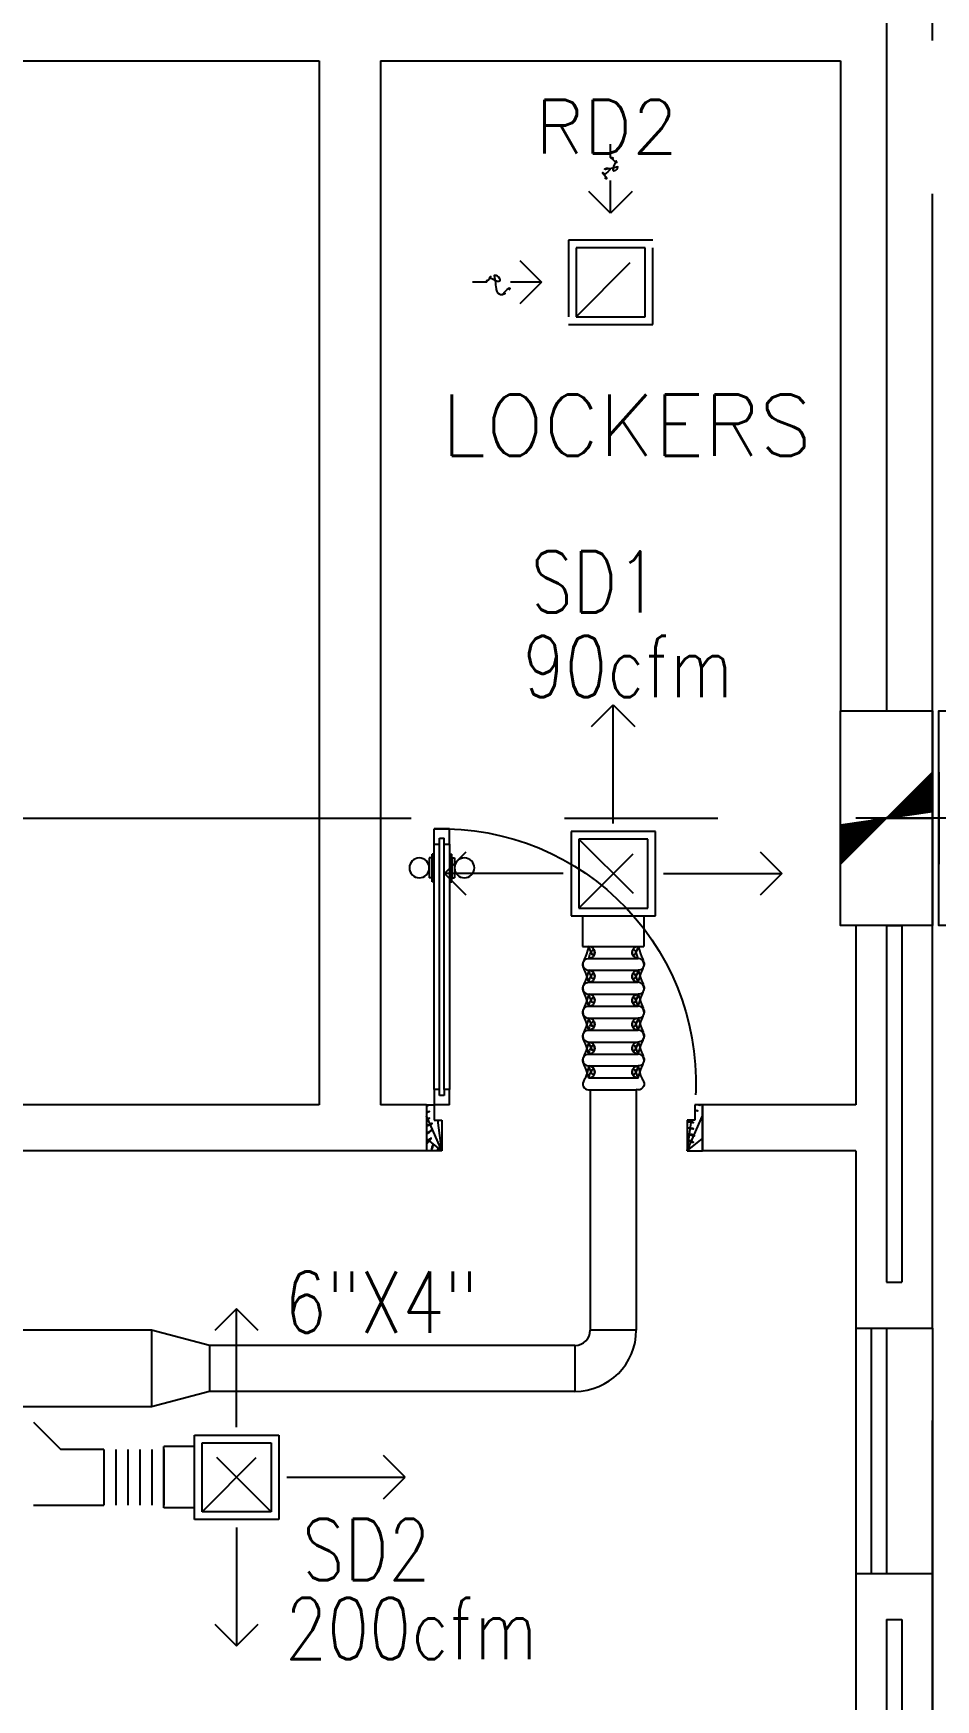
# Model space of a CAD drawing. Extents: x 417866029 to 417866302, y 43498045 to 43498122.
# Drawn here: x 417866050.47 to 417866053.41, y 43498070.1 to 43498075.53 of the extents above; entities that cross this region are included whole.
import ezdxf
from ezdxf.enums import TextEntityAlignment as Align

# ---------------------------------------------------------------- set-up
doc = ezdxf.new("R2010")
doc.units = 0
doc.header["$MEASUREMENT"] = 0
doc.linetypes.add('CENTERX2', pattern=[4, 2.5, -0.5, 0.5, -0.5])
doc.linetypes.add('HIDDEN', pattern=[0.375, 0.25, -0.125])
for name, color, linetype in [('AXES', 11, 'CENTERX2'), ('COL', 7, 'CONTINUOUS'), ('DOOR', 9, 'CONTINUOUS'), ('DUCT', 6, 'CONTINUOUS'), ('HAT', 11, 'CONTINUOUS'), ('INSUL', 9, 'CONTINUOUS'), ('M-AC-FLEX', 7, 'CONTINUOUS'), ('M-EGU.', 2, 'CONTINUOUS'), ('M-TEXT', 2, 'CONTINUOUS'), ('RM-NAME', 9, 'CONTINUOUS'), ('WALL', 9, 'CONTINUOUS'), ('WIN', 9, 'CONTINUOUS')]:
    doc.layers.add(name, color=color, linetype=linetype)
doc.styles.add('ROMANS', font='ROMANS.shx', dxfattribs={"width": 0.6})

# ---------------------------------------------------------------- blocks, each defined once
blk = doc.blocks.new('DOOR90')
at = {"layer": 'DOOR', "color": 7, "linetype": 'ByBlock'}
for p, q in [((-150, 0), (0, 0)), ((-150, 0), (-150, -25)), ((0, -50), (-113.7099299924448, 0)), ((0, -50), (-40.1457343158545, 0)), ((0, -50), (0, 0)), ((-1000, -25), (-1050, -25)), ((-1050, -75), (-1050, -25)), ((-1050, -25), (-1050, -75)), ((-1000, -41.9999999999709), (-1020, -41.9999999999709)), ((-1020, -42), (-1020, -58)), ((-1000, -25), (-1000, -41.9999999999709)), ((-877.6424572214019, -17.79999999995925), (-967.6424572214019, -17.79999999995925)), ((-967.6424572214019, -25), (-967.6424572214019, -17.79999999995925)), ((-955.0424572214251, -8.799999999959255), (-890.2424572213786, -8.799999999959255)), ((-955.0424572214251, -17.79999999995925), (-955.0424572214251, -8.799999999959255)), ((-955.0424572214251, -17.79999999995925), (-890.2424572213786, -17.79999999995925)), ((-890.2424572213786, -17.79999999995925), (-890.2424572213786, -8.799999999959255)), ((-877.6424572214019, -25), (-877.6424572214019, -17.79999999995925)), ((-200, -25), (-150, -25)), ((-200, -42), (-200, -25)), ((-180, -42), (-200, -42)), ((-180, -58), (-180, -42)), ((-150, -25), (-100, -25)), ((-150, -75), (-150, -25)), ((-100, -25), (-100, -50)), ((0, -50), (-100, -36.64271395650576)), ((-100, -50), (0, -50)), ((-1000, -75), (-1050, -74.99999999947613)), ((-1000, -58), (-1020, -58)), ((-1000, -58), (-1000, -75)), ((-967.6424572214019, -75), (-967.6424572214019, -82.20000000004075)), ((-877.6424572214019, -82.20000000004075), (-967.6424572214019, -82.20000000004075)), ((-955.0424572214251, -82.20000000004075), (-890.2424572213786, -82.20000000004075)), ((-955.0424572214251, -82.20000000004075), (-955.0424572214251, -91.20000000004075)), ((-955.0424572214251, -91.20000000004075), (-890.2424572213786, -91.20000000004075)), ((-890.2424572213786, -82.20000000004075), (-890.2424572213786, -91.20000000004075)), ((-877.6424572214019, -75), (-877.6424572214019, -82.20000000004075)), ((-200, -58), (-180, -58)), ((-200, -75), (-200, -58)), ((-150, -75), (-200, -75)), ((0, -850), (-113.7099299924448, -900)), ((-100, -875), (-100, -850)), ((0, -850), (-100, -863.3572860434942)), ((-100, -850), (0, -850)), ((0, -850), (-40.1457343158545, -900)), ((0, -850), (0, -900)), ((-150, -875), (-100, -875)), ((-150, -900), (-150, -875)), ((-150, -900), (0, -900)), ((0, -900), (-150, -900))]:
    blk.add_line(p, q, dxfattribs=at)
at = {"layer": 'DOOR', "linetype": 'ByBlock'}
for p, q in [((-200, -25), (-1000, -25)), ((-200, -42), (-1000, -41.9999999999709)), ((-200, -58), (-1000, -58)), ((-1000, -75), (-200, -75))]:
    blk.add_line(p, q, dxfattribs=at)
at = {"layer": 'DOOR', "color": 7, "linetype": 'ByBlock'}
for centre in [(-922.6424572214019, 23.53094421501737), (-922.6424572214019, -123.5309442149592)]:
    blk.add_circle(centre, 32.39999999998526, dxfattribs=at)
for centre, radius, start, end in [((0, -50), 154.4019578127773, 161.1052885482714, 166.2857707768669), ((0, -50), 94.40195781277725, 148.0181880328085, 180), ((0, -50), 134.4019578127773, 158.159849394549, 169.2800236450682), ((0, -50), 114.4019578127773, 154.0838418822192, 167.37742587102), ((0, -50), 74.40195781277725, 137.7764264185456, 180), ((0, -50), 54.40195781277725, 113.2073828924446, 180), ((0, -50), 34.40195781277725, 90, 180), ((0, -50), 14.40195781277725, 90, 180), ((0, -850), 94.40195781277725, 180, 211.9818119671915), ((0, -850), 74.40195781277725, 180, 222.2235735814543), ((0, -850), 54.40195781277725, 180, 246.7926171075554), ((0, -850), 34.40195781277725, 180, 270), ((0, -850), 14.40195781277725, 180, 270), ((0, -850), 154.4019578127773, 193.7142292231331, 198.8947114517286), ((0, -850), 134.4019578127773, 190.7199763549318, 201.840150605451)]:
    blk.add_arc(centre, radius, start, end, dxfattribs=at)
at = {"layer": 'DOOR', "linetype": 'HIDDEN', "ltscale": 0.5}
blk.add_arc((-222.2222222220153, -49.99999999976717), 828.155208510499, 178.270116378131, 275.0030377036063, dxfattribs=at)
blk = doc.blocks.new('RM1')
at = {"layer": 'RM-NAME', "style": 'ROMANS'}
for tag, p in [('ROOMNAME1', (0, 323.8095238059759)), ('ROOMNAME2', (0, 0))]:
    blk.add_attdef(tag, text='', height=200, dxfattribs=at).set_placement(p, align=Align.MIDDLE)
blk = doc.blocks.new('C11')
at = {"layer": 'HAT'}
h = blk.add_hatch(dxfattribs=at)
h.set_pattern_fill('ANSI31', color=256, scale=300, style=0)
h.set_pattern_definition([(45, (-248556.1822811713, -75061.0053373936), (-26.51650429449553, 26.51650429449553), [])])
h.paths.add_polyline_path([(300.0000000000291, 700), (-2.91038304567337e-11, 700), (0, 349.9999999998981), (300.0000000000291, 349.9999999998981)])
h.paths.add_polyline_path([(300, 349.9999999998981), (-2.91038304567337e-11, 349.9999999998981), (-2.91038304567337e-11, 0), (300.0000000000291, 0)])
at = {"layer": 'COL'}
blk.add_lwpolyline([(300.0000000000291, 700), (299.9999999999709, 0), (0, 0), (0, 700)], close=True, dxfattribs=at)
blk = doc.blocks.new('C11D')
at = {"layer": 'COL', "linetype": 'ByBlock'}
for p in [(-320.0000000003783, 0), (0, 0)]:
    blk.add_blockref('C11', p, dxfattribs=at)

msp = doc.modelspace()

# ---------------------------------------------------------------- linework, layer by layer
at = {"layer": 'AXES'}
for p, q in [((417866053.4034642, 43498044.50641705), (417866053.4034642, 43498121.42705345)), ((417866037.2034642, 43498072.97071069), (417866053.4034642, 43498072.97071069)), ((417866103.1626107, 43498072.97071069), (417866053.1534642, 43498072.97071069))]:
    msp.add_line(p, q, dxfattribs=at)
at = {"layer": 'DUCT', "linetype": 'Continuous', "ltscale": 0.3}
for p, q in [((417866052.2874072, 43498072.08431224), (417866052.2874072, 43498071.30100289)), ((417866052.2874072, 43498072.08431224), (417866052.4374073, 43498072.08431224)), ((417866052.4374073, 43498072.08431224), (417866052.4374071, 43498071.30100289)), ((417866050.8562714, 43498071.30100289), (417866050.8562714, 43498071.05100289)), ((417866051.0455672, 43498071.25100289), (417866050.8562714, 43498071.30100289)), ((417866051.0455672, 43498071.25100289), (417866051.0455672, 43498071.10100289)), ((417866052.2374071, 43498071.25100289), (417866052.2374071, 43498071.10100289)), ((417866051.0455672, 43498071.10100289), (417866050.8562714, 43498071.05100289))]:
    msp.add_line(p, q, dxfattribs=at)
at = {"layer": 'DUCT', "linetype": 'Continuous'}
for p, q in [((417866050.8562714, 43498071.30100289), (417866048.064752, 43498071.30100289)), ((417866052.4374071, 43498071.30100289), (417866052.2874072, 43498071.30100289)), ((417866052.2374071, 43498071.25100289), (417866051.0455672, 43498071.25100289)), ((417866052.2374071, 43498071.10100289), (417866051.0455672, 43498071.10100289)), ((417866050.8562714, 43498071.05100289), (417866048.064752, 43498071.05100289))]:
    msp.add_line(p, q, dxfattribs=at)
at = {"layer": 'DUCT'}
for p, q in [((417866050.4719945, 43498071.00046357), (417866050.5612523, 43498070.91120581)), ((417866050.7015934, 43498070.91120582), (417866050.5612523, 43498070.91120581)), ((417866050.7015934, 43498070.91120582), (417866050.7015933, 43498070.73026013)), ((417866050.4719945, 43498070.73026013), (417866050.7015933, 43498070.73026013))]:
    msp.add_line(p, q, dxfattribs=at)
at = {"layer": 'DUCT', "linetype": 'Continuous'}
msp.add_arc((417866052.2374071, 43498071.30100289), 0.05, 270, 0, dxfattribs=at)
at = {"layer": 'DUCT', "linetype": 'Continuous', "ltscale": 0.3}
msp.add_arc((417866052.2374071, 43498071.30100289), 0.2, 270, 0, dxfattribs=at)
at = {"layer": 'INSUL'}
for p, q in [((417866053.2534642, 43498072.61771069), (417866053.2534642, 43498071.45712866)), ((417866053.2564642, 43498072.62071069), (417866053.3004642, 43498072.62071069)), ((417866053.3034642, 43498072.61771069), (417866053.3034642, 43498071.45712866)), ((417866053.2534642, 43498071.45712866), (417866053.3034642, 43498071.45712866)), ((417866053.2534642, 43498070.35712866), (417866053.2534642, 43498068.69826934)), ((417866053.2534642, 43498070.35712866), (417866053.3034642, 43498070.35712866)), ((417866053.3034642, 43498070.35712866), (417866053.3034642, 43498068.69826934))]:
    msp.add_line(p, q, dxfattribs=at)
for centre, start, end in [((417866053.2564642, 43498072.61771069), 90, 180), ((417866053.3004642, 43498072.61771069), 0, 90)]:
    msp.add_arc(centre, 0.003, start, end, dxfattribs=at)
at = {"layer": 'M-AC-FLEX', "color": 11}
for p, q in [((417866052.2824185, 43498072.51331232), (417866052.4434125, 43498072.51331232)), ((417866052.2824185, 43498072.47431234), (417866052.4434125, 43498072.47431234)), ((417866052.2824185, 43498072.43531231), (417866052.4434125, 43498072.43531231)), ((417866052.2824185, 43498072.39631233), (417866052.4434125, 43498072.39631233)), ((417866052.2824185, 43498072.3573123), (417866052.4434125, 43498072.3573123)), ((417866052.2824185, 43498072.31831226), (417866052.4434125, 43498072.31831226)), ((417866052.2824185, 43498072.27931223), (417866052.4434125, 43498072.27931223)), ((417866052.2824185, 43498072.24031226), (417866052.4434125, 43498072.24031226)), ((417866052.2824185, 43498072.20131222), (417866052.4434125, 43498072.20131222)), ((417866052.2824185, 43498072.16231225), (417866052.4434125, 43498072.16231225)), ((417866052.2824185, 43498072.12331221), (417866052.4434125, 43498072.12331221)), ((417866050.7405934, 43498070.91125403), (417866050.7405934, 43498070.73026013)), ((417866050.7795933, 43498070.91125403), (417866050.7795933, 43498070.73026013)), ((417866050.8185934, 43498070.91125403), (417866050.8185934, 43498070.73026013)), ((417866050.8575934, 43498070.91125403), (417866050.8575934, 43498070.73026013)), ((417866050.8965935, 43498070.91125403), (417866050.8965935, 43498070.73026013))]:
    msp.add_line(p, q, dxfattribs=at)
at = {"layer": 'M-AC-FLEX'}
for points in [[(417866052.2824185, 43498072.55231235, -1), (417866052.2824185, 43498072.51331232, 0.9999999999999997), (417866052.2824185, 43498072.47431234)], [(417866052.2824185, 43498072.51331232, 1), (417866052.2824185, 43498072.55231235, -0.0006181117931377041), (417866052.2823704, 43498072.55231241, -0.0006181117931377041)], [(417866052.4434125, 43498072.55231235, 1), (417866052.4434125, 43498072.51331232, -0.9999999999999997), (417866052.4434125, 43498072.47431234)], [(417866052.4434125, 43498072.51331232, -0.9987644792377781), (417866052.4433643, 43498072.55231229, -0.9987644792377781)], [(417866052.2824185, 43498072.43531231, 1), (417866052.2824185, 43498072.47431234, -0.9999999999999997), (417866052.2824185, 43498072.51331232)], [(417866052.2824185, 43498072.47431234, -1), (417866052.2824185, 43498072.43531231, 0.9999999999999997), (417866052.2824185, 43498072.39631233)], [(417866052.4434125, 43498072.43531231, -1), (417866052.4434125, 43498072.47431234, 0.9999999999999997), (417866052.4434125, 43498072.51331232)], [(417866052.4434125, 43498072.47431234, 1), (417866052.4434125, 43498072.43531231, -0.9999999999999997), (417866052.4434125, 43498072.39631233)], [(417866052.2824185, 43498072.3573123, 1), (417866052.2824185, 43498072.39631233, -0.9999999999999997), (417866052.2824185, 43498072.43531231)], [(417866052.4434125, 43498072.3573123, -1), (417866052.4434125, 43498072.39631233, 0.9999999999999997), (417866052.4434125, 43498072.43531231)], [(417866052.2824185, 43498072.39631233, -1), (417866052.2824185, 43498072.3573123, 0.9999999999999997), (417866052.2824185, 43498072.31831232, -0.0006182092030021329), (417866052.2824668, 43498072.31831226, -0.0006182092030021329)], [(417866052.4434125, 43498072.39631233, 1), (417866052.4434125, 43498072.3573123, -0.9999999999999997), (417866052.4434125, 43498072.31831232)], [(417866052.2824185, 43498072.27931223, 1), (417866052.2824185, 43498072.31831226, -0.9999999999999997), (417866052.2824185, 43498072.35731224, 0.0006182092030021329), (417866052.2824668, 43498072.3573123, 0.0006182092030021329)], [(417866052.2824185, 43498072.31831226, -1), (417866052.2824185, 43498072.27931223, 0.9999999999999997), (417866052.2824185, 43498072.24031226)], [(417866052.4434125, 43498072.27931223, -1), (417866052.4434125, 43498072.31831226, 0.9999999999999997), (417866052.4434125, 43498072.35731224)], [(417866052.4434125, 43498072.31831226, 1), (417866052.4434125, 43498072.27931223, -0.9999999999999997), (417866052.4434125, 43498072.24031226)], [(417866052.2824185, 43498072.20131222, 1), (417866052.2824185, 43498072.24031226, -0.9999999999999997), (417866052.2824185, 43498072.27931223)], [(417866052.4434125, 43498072.20131222, -1), (417866052.4434125, 43498072.24031226, 0.9999999999999997), (417866052.4434125, 43498072.27931223)], [(417866052.2824185, 43498072.24031226, -1), (417866052.2824185, 43498072.20131222, 0.9999999999999997), (417866052.2824185, 43498072.16231225)], [(417866052.2824185, 43498072.12331221, 1), (417866052.2824185, 43498072.16231225, -0.9999999999999997), (417866052.2824185, 43498072.20131222)], [(417866052.4434125, 43498072.24031226, 1), (417866052.4434125, 43498072.20131222, -0.9999999999999997), (417866052.4434125, 43498072.16231225)], [(417866052.4434125, 43498072.12331221, -1), (417866052.4434125, 43498072.16231225, 0.9999999999999997), (417866052.4434125, 43498072.20131222)], [(417866052.2824185, 43498072.16231225, -1), (417866052.2824185, 43498072.12331221, 1.138502612329014), (417866052.2874072, 43498072.08496115)], [(417866052.4434125, 43498072.16231225, 1), (417866052.4434125, 43498072.12331221, -1.170193474875538), (417866052.4374073, 43498072.08525997)], [(417866050.8185934, 43498070.91125403, -1), (417866050.7795933, 43498070.91125403, 0.9999999999999997), (417866050.7405934, 43498070.91125403, -0.9999999999999997), (417866050.7015933, 43498070.91125403, 0.008878467351939884), (417866050.7015934, 43498070.91193447, 0.008878467351939884)], [(417866050.7795933, 43498070.91125403, 1), (417866050.8185934, 43498070.91125403, -0.9999999999999997), (417866050.8575934, 43498070.91125403)], [(417866050.8575934, 43498070.91125403, 1), (417866050.8185934, 43498070.91125403)], [(417866050.8965935, 43498070.91125403, -1), (417866050.8575934, 43498070.91125403, 0.9999999999999997), (417866050.8185934, 43498070.91125403)], [(417866050.8185934, 43498070.91125403, -1), (417866050.8575934, 43498070.91125403)], [(417866050.8185934, 43498070.73026013, 1), (417866050.7795933, 43498070.73026013, -0.9999999999999997), (417866050.7405934, 43498070.73026013, 1), (417866050.7015933, 43498070.73026013, -0.008922222052395975), (417866050.7015933, 43498070.72957635, -0.008922222052395975)], [(417866050.7795933, 43498070.73026013, -1), (417866050.8185934, 43498070.73026013, 0.9999999999999997), (417866050.8575934, 43498070.73026013)], [(417866050.8965935, 43498070.73026013, 1), (417866050.8575934, 43498070.73026013, -0.9999999999999997), (417866050.8185934, 43498070.73026013)], [(417866050.8575933, 43498070.73021192, -1.000000764127005), (417866050.8185934, 43498070.73026013)], [(417866050.8185935, 43498070.73021192, 1.000000764127005), (417866050.8575934, 43498070.73026013)]]:
    msp.add_lwpolyline(points, format="xyb", dxfattribs=at)
at = {"layer": 'M-EGU.'}
for p, q in [((417866052.3534642, 43498075.12524777), (417866052.3534642, 43498075.16824596)), ((417866052.3534642, 43498074.94324595), (417866052.3534642, 43498075.05010284)), ((417866052.3534642, 43498074.94324595), (417866052.2827535, 43498075.01395664)), ((417866052.4241749, 43498075.01395664), (417866052.3534642, 43498074.94324595)), ((417866052.4659642, 43498074.83074596), (417866052.2409642, 43498074.83074596)), ((417866052.2409642, 43498074.83074596), (417866052.2409642, 43498074.60574596)), ((417866052.4659642, 43498074.60574596), (417866052.4659642, 43498074.83074596)), ((417866052.0577535, 43498074.78895663), (417866052.1284642, 43498074.71824595)), ((417866051.9477828, 43498074.71824595), (417866051.9034642, 43498074.71824595)), ((417866052.1284642, 43498074.71824595), (417866052.0274017, 43498074.71824595)), ((417866052.1284642, 43498074.71824595), (417866052.0577535, 43498074.64753528)), ((417866052.2409642, 43498074.60574596), (417866052.4659642, 43498074.60574596)), ((417866052.2916965, 43498073.26910173), (417866052.3624071, 43498073.33981241)), ((417866052.3624071, 43498072.95363005), (417866052.3624071, 43498073.33981241)), ((417866052.3624071, 43498073.33981241), (417866052.4331178, 43498073.26910173)), ((417866052.2249072, 43498072.92731241), (417866052.2249072, 43498072.65231241)), ((417866052.4999071, 43498072.92731241), (417866052.2249072, 43498072.92731241)), ((417866052.4999071, 43498072.65231241), (417866052.4999071, 43498072.92731241)), ((417866051.8124071, 43498072.78981241), (417866051.8831179, 43498072.86052309)), ((417866052.8416964, 43498072.86052309), (417866052.9124072, 43498072.78981241)), ((417866052.1985895, 43498072.78981241), (417866051.8124071, 43498072.78981241)), ((417866051.8831179, 43498072.71910173), (417866051.8124071, 43498072.78981241)), ((417866052.5262248, 43498072.78981241), (417866052.9124072, 43498072.78981241)), ((417866052.9124072, 43498072.78981241), (417866052.8416964, 43498072.71910173)), ((417866052.2249072, 43498072.65231241), (417866052.4999071, 43498072.65231241)), ((417866052.2624071, 43498072.65231241), (417866052.2624071, 43498072.55231241)), ((417866052.4624072, 43498072.65231241), (417866052.4624072, 43498072.55231241)), ((417866052.2624071, 43498072.55231241), (417866052.4624072, 43498072.55231241)), ((417866051.1340934, 43498071.37075708), (417866051.0633827, 43498071.30004641)), ((417866051.1340934, 43498070.98457472), (417866051.1340934, 43498071.37075708)), ((417866051.2048041, 43498071.30004641), (417866051.1340934, 43498071.37075708)), ((417866050.9965934, 43498070.95825709), (417866051.2715935, 43498070.95825709)), ((417866050.9965934, 43498070.68325708), (417866050.9965934, 43498070.95825709)), ((417866051.2715935, 43498070.95825709), (417866051.2715935, 43498070.68325708)), ((417866050.9965934, 43498070.92075709), (417866050.8965935, 43498070.92075709)), ((417866050.8965935, 43498070.72075708), (417866050.8965935, 43498070.92075709)), ((417866051.6840934, 43498070.82075708), (417866051.6133828, 43498070.89146776)), ((417866051.297911, 43498070.82075708), (417866051.6840934, 43498070.82075708)), ((417866051.6133828, 43498070.7500464), (417866051.6840934, 43498070.82075708)), ((417866050.9965934, 43498070.72075708), (417866050.8965935, 43498070.72075708)), ((417866051.2715935, 43498070.68325708), (417866050.9965934, 43498070.68325708)), ((417866051.1340934, 43498070.65693945), (417866051.1340934, 43498070.27075709)), ((417866051.0633827, 43498070.34146776), (417866051.1340934, 43498070.27075709)), ((417866051.1340934, 43498070.27075709), (417866051.2048041, 43498070.34146776))]:
    msp.add_line(p, q, dxfattribs=at)
at = {"layer": 'M-EGU.', "linetype": 'HIDDEN'}
for p, q in [((417866052.4909642, 43498074.85574596), (417866052.2159642, 43498074.85574596)), ((417866052.2159642, 43498074.85574596), (417866052.2159642, 43498074.58074596)), ((417866052.2409642, 43498074.60574596), (417866052.4659642, 43498074.83074596)), ((417866052.4909642, 43498074.58074596), (417866052.4909642, 43498074.85574596)), ((417866052.2159642, 43498074.58074596), (417866052.4909642, 43498074.58074596)), ((417866052.4749072, 43498072.90231241), (417866052.2499071, 43498072.90231241)), ((417866052.2499071, 43498072.90231241), (417866052.4749072, 43498072.67731241)), ((417866052.2499071, 43498072.67731241), (417866052.4749072, 43498072.90231241)), ((417866052.2499071, 43498072.90231241), (417866052.2499071, 43498072.67731241)), ((417866052.4749072, 43498072.67731241), (417866052.4749072, 43498072.90231241)), ((417866052.2499071, 43498072.67731241), (417866052.4749072, 43498072.67731241)), ((417866051.0215935, 43498070.70825709), (417866051.0215935, 43498070.93325708)), ((417866051.2465934, 43498070.70825709), (417866051.0215935, 43498070.93325708)), ((417866051.0215935, 43498070.70825709), (417866051.2465934, 43498070.93325708)), ((417866051.0215935, 43498070.93325708), (417866051.2465934, 43498070.93325708)), ((417866051.2465934, 43498070.93325708), (417866051.2465934, 43498070.70825709)), ((417866051.2465934, 43498070.70825709), (417866051.0215935, 43498070.70825709))]:
    msp.add_line(p, q, dxfattribs=at)
at = {"layer": 'M-EGU.'}
for points in [[(417866052.3534642, 43498075.12524777, -0.1878616880635112), (417866052.3719013, 43498075.11388281, -0.2026446714702415), (417866052.3768403, 43498075.09430574, -0.6169147816705048), (417866052.3517801, 43498075.08620862, 0.6687084752237648), (417866052.3281842, 43498075.07662458, 0.1942850651709176), (417866052.3352998, 43498075.05868692, 0.1860514396155063), (417866052.3534642, 43498075.05010284)], [(417866051.9477828, 43498074.71824595, -0.1324001419046424), (417866051.9589247, 43498074.73433412, -0.15664048728736), (417866051.9743224, 43498074.74068255, -0.7366118572675341), (417866051.9869415, 43498074.70921168, 0.7742319307937748), (417866052.0008621, 43498074.67879849, 0.2033489946306821), (417866052.021937, 43498074.69252627, 0.1938082075567039), (417866052.0274017, 43498074.71824595)]]:
    msp.add_lwpolyline(points, format="xyb", dxfattribs=at)
at = {"layer": 'WALL', "linetype": 'ByBlock'}
for p, q in [((417866053.2534642, 43498078.67071069), (417866053.2534642, 43498073.32071069)), ((417866048.4534642, 43498075.44071069), (417866051.4034642, 43498075.44071069)), ((417866051.4034642, 43498075.44071069), (417866051.4034642, 43498072.03571069)), ((417866051.6034642, 43498075.44071069), (417866051.6034642, 43498072.03571069)), ((417866051.6034642, 43498075.44071069), (417866053.1034642, 43498075.44071069)), ((417866053.1034642, 43498075.44071069), (417866053.1034642, 43498073.32071069)), ((417866053.4034642, 43498071.30712866), (417866053.4034642, 43498072.72071069)), ((417866053.1534642, 43498072.62071069), (417866053.1534642, 43498072.03571069)), ((417866051.4034642, 43498072.03571069), (417866048.4534642, 43498072.03571069)), ((417866051.7534642, 43498072.03571069), (417866051.6034642, 43498072.03571069)), ((417866051.7534642, 43498072.03571069), (417866051.7534642, 43498071.88571069)), ((417866053.1534642, 43498072.03571069), (417866052.6534642, 43498072.03571069)), ((417866052.6534642, 43498072.03571069), (417866052.6534642, 43498071.88571069)), ((417866051.7534642, 43498071.88571069), (417866045.9534642, 43498071.88571069)), ((417866053.1534642, 43498071.88571069), (417866052.6534642, 43498071.88571069)), ((417866053.1534642, 43498071.88571069), (417866053.1534642, 43498071.30712866)), ((417866053.1534642, 43498071.30712866), (417866053.4034642, 43498071.30712866)), ((417866053.1534642, 43498070.50712866), (417866053.4034642, 43498070.50712866)), ((417866053.1534642, 43498070.50712866), (417866053.1534642, 43498069.88571069)), ((417866053.4034642, 43498070.50712866), (417866053.4034642, 43498068.54826933)), ((417866053.4001383, 43498070.35712866), (417866053.4034642, 43498070.35712866))]:
    msp.add_line(p, q, dxfattribs=at)
at = {"layer": 'WALL', "linetype": 'ByBlock', "ltscale": 0.3}
msp.add_lwpolyline([(417866053.1034642, 43498073.3207107), (417866053.4034642, 43498073.3207107), (417866053.4034642, 43498072.62071069), (417866053.1034642, 43498072.62071069)], close=True, dxfattribs=at)
at = {"layer": 'WIN'}
for p, q in [((417866053.1534642, 43498071.30712866), (417866053.1534642, 43498070.50712866)), ((417866053.2034642, 43498071.30712866), (417866053.2034642, 43498070.50712866)), ((417866053.2534642, 43498071.30712866), (417866053.2534642, 43498070.50712866)), ((417866053.4034642, 43498071.30712866), (417866053.4034642, 43498070.50712866))]:
    msp.add_line(p, q, dxfattribs=at)

# ---------------------------------------------------------------- block references
at = {"layer": 'COL', "linetype": 'ByBlock', "xscale": 0.0009999871253967285, "yscale": 0.001000002026557922, "zscale": 0.001}
msp.add_blockref('C11D', (417866053.4234642, 43498072.62071069), dxfattribs=at)
at = {"layer": 'DOOR', "color": 0, "linetype": 'ByBlock', "xscale": -0.001000002026557922, "yscale": 0.001000002026557922, "zscale": 0.001, "rotation": 90}
msp.add_blockref('DOOR90', (417866051.7534642, 43498071.88571069), dxfattribs=at)
at = {"layer": 'RM-NAME'}
ref = msp.add_blockref('RM1', (417866052.4056279, 43498074.25202978), dxfattribs=dict(at, xscale=-0.0009999871253967285, yscale=0.001000002026557922, zscale=0.001))
ref.add_attrib('ROOMNAME2', 'LOCKERS', dxfattribs={"height": 0.2, "style": 'ROMANS'}).set_placement((417866052.4056279, 43498074.25202978), align=Align.MIDDLE)

# ---------------------------------------------------------------- texts
at = {"layer": 'M-TEXT', "style": 'ROMANS'}
msp.add_text('RD2', height=0.175, dxfattribs=at).set_placement((417866052.1083401, 43498075.13795875))
at = {"layer": 'M-TEXT', "style": 'ROMANS', "width": 0.8}
for s, p in [('SD1', (417866052.0933468, 43498073.64109012)), ('90cfm', (417866052.067655, 43498073.36546803)), ('6"X4"', (417866051.2905626, 43498071.29191865)), ('SD2', (417866051.3482295, 43498070.48488914)), ('200cfm', (417866051.2923212, 43498070.2274079))]:
    msp.add_text(s, height=0.2, dxfattribs=at).set_placement(p)

doc.saveas('drawing.dxf')
